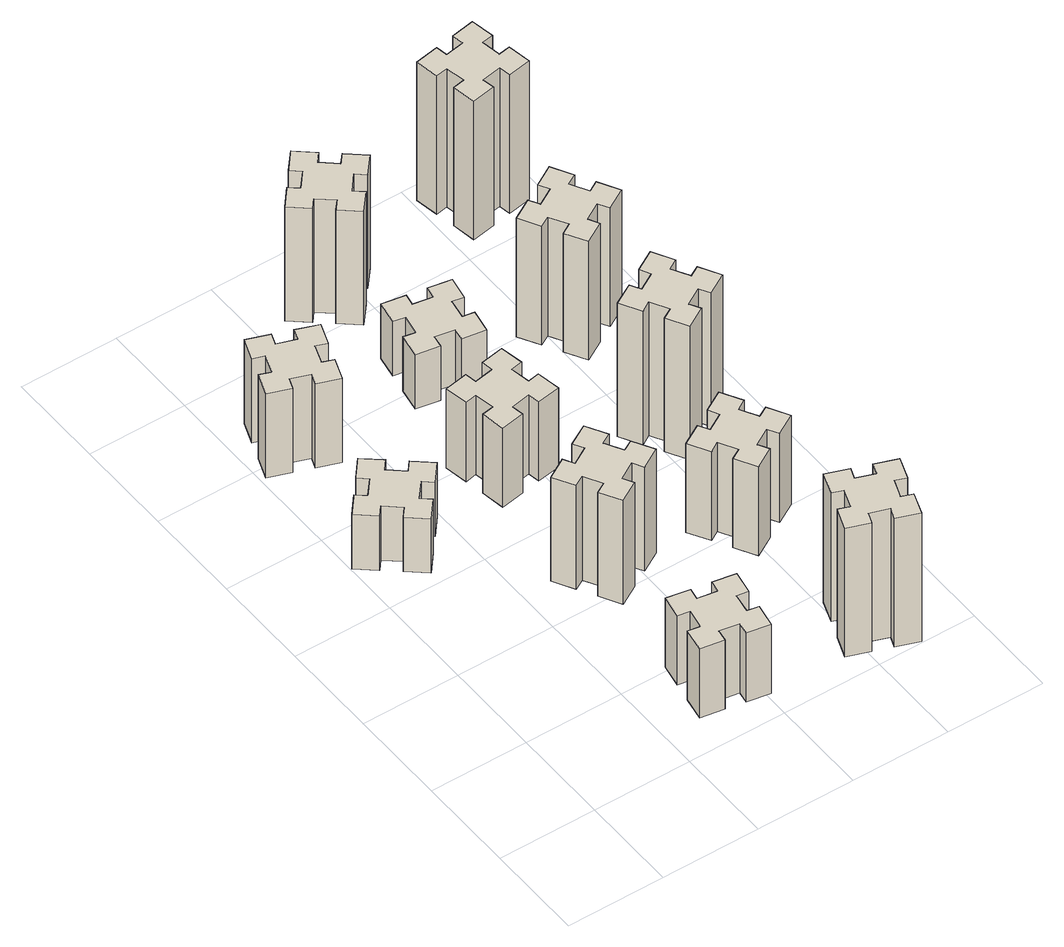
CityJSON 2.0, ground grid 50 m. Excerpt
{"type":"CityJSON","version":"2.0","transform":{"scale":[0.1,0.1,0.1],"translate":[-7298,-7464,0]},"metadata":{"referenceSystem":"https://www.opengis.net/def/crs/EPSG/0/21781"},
"CityObjects":{
"building1":{"type":"Building","attributes":{"class":"1000","function":"1000","usage":"1000","yearOfConstruction":2016,"roofType":"1000","measuredHeight":33,"storeysAboveGround":30,"storeysBelowGround":0},"geometry":[{"type":"Solid","lod":"1","boundaries":[[[[0,1,2,3,4,5,6,7,8,9,10,11,12,13,14,15,16,17,18,19]],[[17,16,20,21]],[[16,15,22,20]],[[15,14,23,22]],[[14,13,24,23]],[[13,12,25,24]],[[12,11,26,25]],[[11,10,27,26]],[[10,9,28,27]],[[9,8,29,28]],[[8,7,30,29]],[[7,6,31,30]],[[6,5,32,31]],[[5,4,33,32]],[[4,3,34,33]],[[3,2,35,34]],[[2,1,36,35]],[[1,0,37,36]],[[0,19,38,37]],[[19,18,39,38]],[[18,17,21,39]],[[24,25,26,27,28,29,30,31,32,33,34,35,36,37,38,39,21,20,22,23]]]]}]},
"building2":{"type":"Building","attributes":{"class":"1000","function":"1000","usage":"1000","yearOfConstruction":2016,"roofType":"1000","measuredHeight":42,"storeysAboveGround":30,"storeysBelowGround":0},"geometry":[{"type":"Solid","lod":"1","boundaries":[[[[40,41,42,43,44,45,46,47,48,49,50,51,52,53,54,55,56,57,58,59]],[[57,56,60,61]],[[56,55,62,60]],[[55,54,63,62]],[[54,53,64,63]],[[53,52,65,64]],[[52,51,66,65]],[[51,50,67,66]],[[50,49,68,67]],[[49,48,69,68]],[[48,47,70,69]],[[47,46,71,70]],[[46,45,72,71]],[[45,44,73,72]],[[44,43,74,73]],[[43,42,75,74]],[[42,41,76,75]],[[41,40,77,76]],[[40,59,78,77]],[[59,58,79,78]],[[58,57,61,79]],[[64,65,66,67,68,69,70,71,72,73,74,75,76,77,78,79,61,60,62,63]]]]}]},
"building3":{"type":"Building","attributes":{"class":"1000","function":"1000","usage":"1000","yearOfConstruction":2016,"roofType":"1000","measuredHeight":51,"storeysAboveGround":30,"storeysBelowGround":0},"geometry":[{"type":"Solid","lod":"1","boundaries":[[[[80,81,82,83,84,85,86,87,88,89,90,91,92,93,94,95,96,97,98,99]],[[97,96,100,101]],[[96,95,102,100]],[[95,94,103,102]],[[94,93,104,103]],[[93,92,105,104]],[[92,91,106,105]],[[91,90,107,106]],[[90,89,108,107]],[[89,88,109,108]],[[88,87,110,109]],[[87,86,111,110]],[[86,85,112,111]],[[85,84,113,112]],[[84,83,114,113]],[[83,82,115,114]],[[82,81,116,115]],[[81,80,117,116]],[[80,99,118,117]],[[99,98,119,118]],[[98,97,101,119]],[[104,105,106,107,108,109,110,111,112,113,114,115,116,117,118,119,101,100,102,103]]]]}]},
"building4":{"type":"Building","attributes":{"class":"1000","function":"1000","usage":"1000","yearOfConstruction":2016,"roofType":"1000","measuredHeight":63,"storeysAboveGround":30,"storeysBelowGround":0},"geometry":[{"type":"Solid","lod":"1","boundaries":[[[[120,121,122,123,124,125,126,127,128,129,130,131,132,133,134,135,136,137,138,139]],[[137,136,140,141]],[[136,135,142,140]],[[135,134,143,142]],[[134,133,144,143]],[[133,132,145,144]],[[132,131,146,145]],[[131,130,147,146]],[[130,129,148,147]],[[129,128,149,148]],[[128,127,150,149]],[[127,126,151,150]],[[126,125,152,151]],[[125,124,153,152]],[[124,123,154,153]],[[123,122,155,154]],[[122,121,156,155]],[[121,120,157,156]],[[120,139,158,157]],[[139,138,159,158]],[[138,137,141,159]],[[144,145,146,147,148,149,150,151,152,153,154,155,156,157,158,159,141,140,142,143]]]]}]},
"building5":{"type":"Building","attributes":{"class":"1000","function":"1000","usage":"1000","yearOfConstruction":2016,"roofType":"1000","measuredHeight":48,"storeysAboveGround":30,"storeysBelowGround":0},"geometry":[{"type":"Solid","lod":"1","boundaries":[[[[160,161,162,163,164,165,166,167,168,169,170,171,172,173,174,175,176,177,178,179]],[[177,176,180,181]],[[176,175,182,180]],[[175,174,183,182]],[[174,173,184,183]],[[173,172,185,184]],[[172,171,186,185]],[[171,170,187,186]],[[170,169,188,187]],[[169,168,189,188]],[[168,167,190,189]],[[167,166,191,190]],[[166,165,192,191]],[[165,164,193,192]],[[164,163,194,193]],[[163,162,195,194]],[[162,161,196,195]],[[161,160,197,196]],[[160,179,198,197]],[[179,178,199,198]],[[178,177,181,199]],[[184,185,186,187,188,189,190,191,192,193,194,195,196,197,198,199,181,180,182,183]]]]}]},
"building6":{"type":"Building","attributes":{"class":"1000","function":"1000","usage":"1000","yearOfConstruction":2016,"roofType":"1000","measuredHeight":78,"storeysAboveGround":30,"storeysBelowGround":0},"geometry":[{"type":"Solid","lod":"1","boundaries":[[[[200,201,202,203,204,205,206,207,208,209,210,211,212,213,214,215,216,217,218,219]],[[217,216,220,221]],[[216,215,222,220]],[[215,214,223,222]],[[214,213,224,223]],[[213,212,225,224]],[[212,211,226,225]],[[211,210,227,226]],[[210,209,228,227]],[[209,208,229,228]],[[208,207,230,229]],[[207,206,231,230]],[[206,205,232,231]],[[205,204,233,232]],[[204,203,234,233]],[[203,202,235,234]],[[202,201,236,235]],[[201,200,237,236]],[[200,219,238,237]],[[219,218,239,238]],[[218,217,221,239]],[[224,225,226,227,228,229,230,231,232,233,234,235,236,237,238,239,221,220,222,223]]]]}]},
"building7":{"type":"Building","attributes":{"class":"1000","function":"1000","usage":"1000","yearOfConstruction":2016,"roofType":"1000","measuredHeight":33,"storeysAboveGround":30,"storeysBelowGround":0},"geometry":[{"type":"Solid","lod":"1","boundaries":[[[[240,241,242,243,244,245,246,247,248,249,250,251,252,253,254,255,256,257,258,259]],[[257,256,260,261]],[[256,255,262,260]],[[255,254,263,262]],[[254,253,264,263]],[[253,252,265,264]],[[252,251,266,265]],[[251,250,267,266]],[[250,249,268,267]],[[249,248,269,268]],[[248,247,270,269]],[[247,246,271,270]],[[246,245,272,271]],[[245,244,273,272]],[[244,243,274,273]],[[243,242,275,274]],[[242,241,276,275]],[[241,240,277,276]],[[240,259,278,277]],[[259,258,279,278]],[[258,257,261,279]],[[264,265,266,267,268,269,270,271,272,273,274,275,276,277,278,279,261,260,262,263]]]]}]},
"building8":{"type":"Building","attributes":{"class":"1000","function":"1000","usage":"1000","yearOfConstruction":2016,"roofType":"1000","measuredHeight":69,"storeysAboveGround":30,"storeysBelowGround":0},"geometry":[{"type":"Solid","lod":"1","boundaries":[[[[280,281,282,283,284,285,286,287,288,289,290,291,292,293,294,295,296,297,298,299]],[[297,296,300,301]],[[296,295,302,300]],[[295,294,303,302]],[[294,293,304,303]],[[293,292,305,304]],[[292,291,306,305]],[[291,290,307,306]],[[290,289,308,307]],[[289,288,309,308]],[[288,287,310,309]],[[287,286,311,310]],[[286,285,312,311]],[[285,284,313,312]],[[284,283,314,313]],[[283,282,315,314]],[[282,281,316,315]],[[281,280,317,316]],[[280,299,318,317]],[[299,298,319,318]],[[298,297,301,319]],[[304,305,306,307,308,309,310,311,312,313,314,315,316,317,318,319,301,300,302,303]]]]}]},
"building9":{"type":"Building","attributes":{"class":"1000","function":"1000","usage":"1000","yearOfConstruction":2016,"roofType":"1000","measuredHeight":54,"storeysAboveGround":30,"storeysBelowGround":0},"geometry":[{"type":"Solid","lod":"1","boundaries":[[[[320,321,322,323,324,325,326,327,328,329,330,331,332,333,334,335,336,337,338,339]],[[337,336,340,341]],[[336,335,342,340]],[[335,334,343,342]],[[334,333,344,343]],[[333,332,345,344]],[[332,331,346,345]],[[331,330,347,346]],[[330,329,348,347]],[[329,328,349,348]],[[328,327,350,349]],[[327,326,351,350]],[[326,325,352,351]],[[325,324,353,352]],[[324,323,354,353]],[[323,322,355,354]],[[322,321,356,355]],[[321,320,357,356]],[[320,339,358,357]],[[339,338,359,358]],[[338,337,341,359]],[[344,345,346,347,348,349,350,351,352,353,354,355,356,357,358,359,341,340,342,343]]]]}]},
"building10":{"type":"Building","attributes":{"class":"1000","function":"1000","usage":"1000","yearOfConstruction":2016,"roofType":"1000","measuredHeight":81,"storeysAboveGround":30,"storeysBelowGround":0},"geometry":[{"type":"Solid","lod":"1","boundaries":[[[[360,361,362,363,364,365,366,367,368,369,370,371,372,373,374,375,376,377,378,379]],[[377,376,380,381]],[[376,375,382,380]],[[375,374,383,382]],[[374,373,384,383]],[[373,372,385,384]],[[372,371,386,385]],[[371,370,387,386]],[[370,369,388,387]],[[369,368,389,388]],[[368,367,390,389]],[[367,366,391,390]],[[366,365,392,391]],[[365,364,393,392]],[[364,363,394,393]],[[363,362,395,394]],[[362,361,396,395]],[[361,360,397,396]],[[360,379,398,397]],[[379,378,399,398]],[[378,377,381,399]],[[384,385,386,387,388,389,390,391,392,393,394,395,396,397,398,399,381,380,382,383]]]]}]},
"building11":{"type":"Building","attributes":{"class":"1000","function":"1000","usage":"1000","yearOfConstruction":2016,"roofType":"1000","measuredHeight":72,"storeysAboveGround":30,"storeysBelowGround":0},"geometry":[{"type":"Solid","lod":"1","boundaries":[[[[400,401,402,403,404,405,406,407,408,409,410,411,412,413,414,415,416,417,418,419]],[[417,416,420,421]],[[416,415,422,420]],[[415,414,423,422]],[[414,413,424,423]],[[413,412,425,424]],[[412,411,426,425]],[[411,410,427,426]],[[410,409,428,427]],[[409,408,429,428]],[[408,407,430,429]],[[407,406,431,430]],[[406,405,432,431]],[[405,404,433,432]],[[404,403,434,433]],[[403,402,435,434]],[[402,401,436,435]],[[401,400,437,436]],[[400,419,438,437]],[[419,418,439,438]],[[418,417,421,439]],[[424,425,426,427,428,429,430,431,432,433,434,435,436,437,438,439,421,420,422,423]]]]}]},
"building12":{"type":"Building","attributes":{"class":"1000","function":"1000","usage":"1000","yearOfConstruction":2016,"roofType":"1000","measuredHeight":84,"storeysAboveGround":30,"storeysBelowGround":0},"geometry":[{"type":"Solid","lod":"1","boundaries":[[[[440,441,442,443,444,445,446,447,448,449,450,451,452,453,454,455,456,457,458,459]],[[457,456,460,461]],[[456,455,462,460]],[[455,454,463,462]],[[454,453,464,463]],[[453,452,465,464]],[[452,451,466,465]],[[451,450,467,466]],[[450,449,468,467]],[[449,448,469,468]],[[448,447,470,469]],[[447,446,471,470]],[[446,445,472,471]],[[445,444,473,472]],[[444,443,474,473]],[[443,442,475,474]],[[442,441,476,475]],[[441,440,477,476]],[[440,459,478,477]],[[459,458,479,478]],[[458,457,461,479]],[[464,465,466,467,468,469,470,471,472,473,474,475,476,477,478,479,461,460,462,463]]]]}]}
},
"vertices":[
[297,1696,0],[362,1773,0],[408,1734,0],[485,1826,0],[393,1903,0],[354,1857,0],[278,1922,0],[316,1968,0],[224,2045,0],[147,1953,0],[193,1914,0],[129,1838,0],[83,1876,0],[6,1784,0],[98,1707,0],[136,1753,0],[213,1689,0],[174,1643,0],[266,1566,0],[343,1658,0],[213,1689,330],[174,1643,330],[136,1753,330],[98,1707,330],[6,1784,330],[83,1876,330],[129,1838,330],[193,1914,330],[147,1953,330],[224,2045,330],[316,1968,330],[278,1922,330],[354,1857,330],[393,1903,330],[485,1826,330],[408,1734,330],[362,1773,330],[297,1696,330],[343,1658,330],[266,1566,330],
[817,226,0],[915,208,0],[905,149,0],[1023,128,0],[1044,247,0],[985,257,0],[1002,355,0],[1061,345,0],[1082,463,0],[964,484,0],[954,425,0],[855,442,0],[866,501,0],[747,522,0],[727,404,0],[786,394,0],[768,295,0],[709,306,0],[688,187,0],[807,167,0],[768,295,420],[709,306,420],[786,394,420],[727,404,420],[747,522,420],[866,501,420],[855,442,420],[954,425,420],[964,484,420],[1082,463,420],[1061,345,420],[1002,355,420],[985,257,420],[1044,247,420],[1023,128,420],[905,149,420],[915,208,420],[817,226,420],[807,167,420],[688,187,420],
[330,2632,0],[236,2666,0],[257,2722,0],[144,2763,0],[103,2650,0],[159,2630,0],[125,2536,0],[69,2557,0],[27,2444,0],[140,2403,0],[161,2459,0],[255,2425,0],[234,2369,0],[347,2327,0],[388,2440,0],[332,2461,0],[366,2555,0],[422,2534,0],[463,2647,0],[350,2688,0],[366,2555,510],[422,2534,510],[332,2461,510],[388,2440,510],[347,2327,510],[234,2369,510],[255,2425,510],[161,2459,510],[140,2403,510],[27,2444,510],[69,2557,510],[125,2536,510],[159,2630,510],[103,2650,510],[144,2763,510],[257,2722,510],[236,2666,510],[330,2632,510],[350,2688,510],[463,2647,510],
[874,1286,0],[787,1236,0],[757,1288,0],[653,1228,0],[713,1124,0],[765,1154,0],[815,1067,0],[763,1037,0],[823,933,0],[927,993,0],[897,1045,0],[984,1095,0],[1014,1043,0],[1118,1103,0],[1058,1207,0],[1006,1177,0],[956,1264,0],[1008,1294,0],[948,1398,0],[844,1338,0],[956,1264,630],[1008,1294,630],[1006,1177,630],[1058,1207,630],[1118,1103,630],[1014,1043,630],[984,1095,630],[897,1045,630],[927,993,630],[823,933,630],[763,1037,630],[815,1067,630],[765,1154,630],[713,1124,630],[653,1228,630],[757,1288,630],[787,1236,630],[874,1286,630],[844,1338,630],[948,1398,630],
[768,1935,0],[786,1837,0],[727,1827,0],[747,1708,0],[866,1729,0],[855,1788,0],[954,1806,0],[964,1747,0],[1082,1767,0],[1061,1886,0],[1002,1875,0],[985,1974,0],[1044,1984,0],[1023,2102,0],[905,2081,0],[915,2022,0],[817,2005,0],[807,2064,0],[688,2043,0],[709,1925,0],[817,2005,480],[807,2064,480],[915,2022,480],[905,2081,480],[1023,2102,480],[1044,1984,480],[985,1974,480],[1002,1875,480],[1061,1886,480],[1082,1767,480],[964,1747,480],[954,1806,480],[855,1788,480],[866,1729,480],[747,1708,480],[727,1827,480],[786,1837,480],[768,1935,480],[709,1925,480],[688,2043,480],
[1541,139,0],[1635,105,0],[1614,49,0],[1727,7,0],[1768,120,0],[1712,141,0],[1746,235,0],[1802,214,0],[1843,327,0],[1730,368,0],[1710,312,0],[1616,346,0],[1637,402,0],[1524,443,0],[1483,330,0],[1539,310,0],[1505,216,0],[1449,237,0],[1407,124,0],[1520,83,0],[1505,216,780],[1449,237,780],[1539,310,780],[1483,330,780],[1524,443,780],[1637,402,780],[1616,346,780],[1710,312,780],[1730,368,780],[1843,327,780],[1802,214,780],[1746,235,780],[1712,141,780],[1768,120,780],[1727,7,780],[1614,49,780],[1635,105,780],[1541,139,780],[1520,83,780],[1407,124,780],
[917,2446,0],[1015,2428,0],[1005,2369,0],[1123,2348,0],[1144,2467,0],[1085,2477,0],[1102,2575,0],[1161,2565,0],[1182,2683,0],[1064,2704,0],[1054,2645,0],[955,2662,0],[966,2721,0],[847,2742,0],[827,2624,0],[886,2614,0],[868,2515,0],[809,2526,0],[788,2407,0],[907,2387,0],[868,2515,330],[809,2526,330],[886,2614,330],[827,2624,330],[847,2742,330],[966,2721,330],[955,2662,330],[1054,2645,330],[1064,2704,330],[1182,2683,330],[1161,2565,330],[1102,2575,330],[1085,2477,330],[1144,2467,330],[1123,2348,330],[1005,2369,330],[1015,2428,330],[917,2446,330],[907,2387,330],[788,2407,330],
[994,3237,0],[918,3302,0],[956,3348,0],[864,3425,0],[787,3333,0],[833,3294,0],[769,3218,0],[723,3256,0],[646,3164,0],[738,3087,0],[776,3133,0],[853,3069,0],[814,3023,0],[906,2946,0],[983,3038,0],[937,3076,0],[1002,3153,0],[1048,3114,0],[1125,3206,0],[1033,3283,0],[1002,3153,690],[1048,3114,690],[937,3076,690],[983,3038,690],[906,2946,690],[814,3023,690],[853,3069,690],[776,3133,690],[738,3087,690],[646,3164,690],[723,3256,690],[769,3218,690],[833,3294,690],[787,3333,690],[864,3425,690],[956,3348,690],[918,3302,690],[994,3237,690],[1033,3283,690],[1125,3206,690],
[1646,1077,0],[1596,1164,0],[1648,1194,0],[1588,1298,0],[1484,1238,0],[1514,1186,0],[1427,1136,0],[1397,1188,0],[1293,1128,0],[1353,1024,0],[1405,1054,0],[1455,967,0],[1403,937,0],[1463,833,0],[1567,893,0],[1537,945,0],[1624,995,0],[1654,943,0],[1758,1003,0],[1698,1107,0],[1624,995,540],[1654,943,540],[1537,945,540],[1567,893,540],[1463,833,540],[1403,937,540],[1455,967,540],[1405,1054,540],[1353,1024,540],[1293,1128,540],[1397,1188,540],[1427,1136,540],[1514,1186,540],[1484,1238,540],[1588,1298,540],[1648,1194,540],[1596,1164,540],[1646,1077,540],[1698,1107,540],[1758,1003,540],
[1505,1694,0],[1555,1607,0],[1503,1577,0],[1563,1473,0],[1667,1533,0],[1637,1585,0],[1724,1635,0],[1754,1583,0],[1858,1643,0],[1798,1747,0],[1746,1717,0],[1696,1804,0],[1748,1834,0],[1688,1938,0],[1584,1878,0],[1614,1826,0],[1527,1776,0],[1497,1828,0],[1393,1768,0],[1453,1664,0],[1527,1776,810],[1497,1828,810],[1614,1826,810],[1584,1878,810],[1688,1938,810],[1748,1834,810],[1696,1804,810],[1746,1717,810],[1798,1747,810],[1858,1643,810],[1754,1583,810],[1724,1635,810],[1637,1585,810],[1667,1533,810],[1563,1473,810],[1503,1577,810],[1555,1607,810],[1505,1694,810],[1453,1664,810],[1393,1768,810],
[1746,2457,0],[1696,2544,0],[1748,2574,0],[1688,2678,0],[1584,2618,0],[1614,2566,0],[1527,2516,0],[1497,2568,0],[1393,2508,0],[1453,2404,0],[1505,2434,0],[1555,2347,0],[1503,2317,0],[1563,2213,0],[1667,2273,0],[1637,2325,0],[1724,2375,0],[1754,2323,0],[1858,2383,0],[1798,2487,0],[1724,2375,720],[1754,2323,720],[1637,2325,720],[1667,2273,720],[1563,2213,720],[1503,2317,720],[1555,2347,720],[1505,2434,720],[1453,2404,720],[1393,2508,720],[1497,2568,720],[1527,2516,720],[1614,2566,720],[1584,2618,720],[1688,2678,720],[1748,2574,720],[1696,2544,720],[1746,2457,720],[1798,2487,720],[1858,2383,720],
[1842,3255,0],[1825,3354,0],[1884,3364,0],[1863,3482,0],[1745,3461,0],[1755,3402,0],[1657,3385,0],[1647,3444,0],[1528,3423,0],[1549,3305,0],[1608,3315,0],[1626,3217,0],[1567,3207,0],[1587,3088,0],[1706,3109,0],[1695,3168,0],[1794,3186,0],[1804,3127,0],[1922,3147,0],[1901,3266,0],[1794,3186,840],[1804,3127,840],[1695,3168,840],[1706,3109,840],[1587,3088,840],[1567,3207,840],[1626,3217,840],[1608,3315,840],[1549,3305,840],[1528,3423,840],[1647,3444,840],[1657,3385,840],[1755,3402,840],[1745,3461,840],[1863,3482,840],[1884,3364,840],[1825,3354,840],[1842,3255,840],[1901,3266,840],[1922,3147,840]
]}
